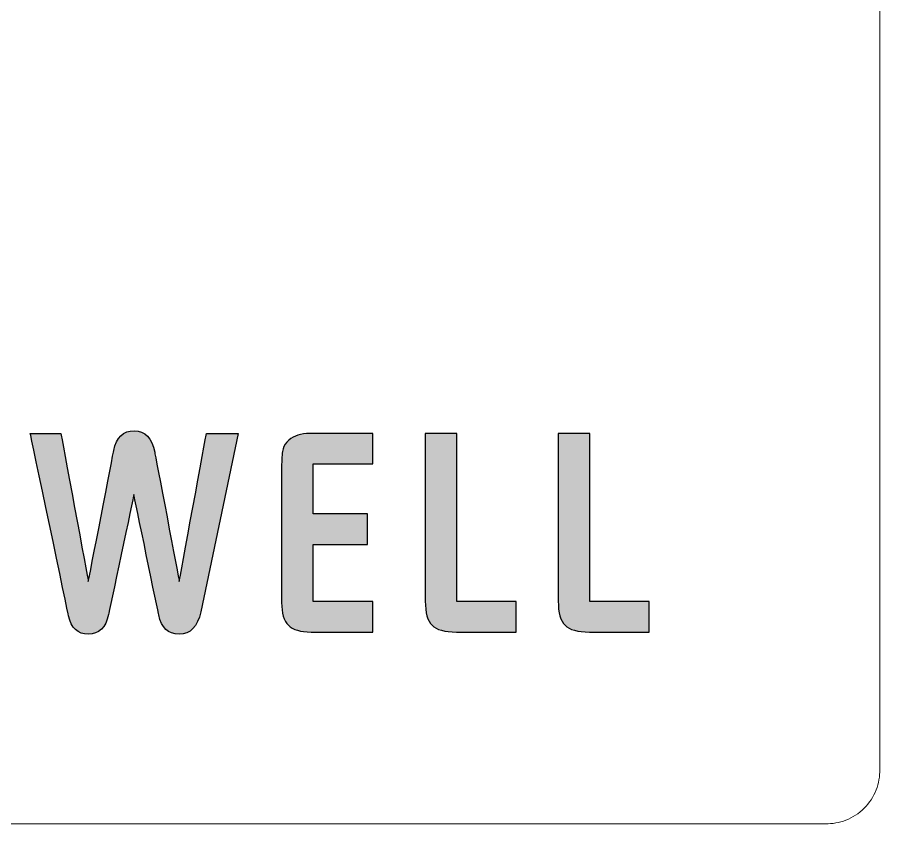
# Model space of a CAD drawing. Header units: inches. Extents: x 147 to 486, y 237 to 286.
# Drawn here: x 231.83 to 251.38, y 237.36 to 255.64 of the extents above; entities that cross this region are included whole.
import ezdxf

# ---------------------------------------------------------------- set-up
doc = ezdxf.new("R2010")
doc.units = ezdxf.units.IN
doc.layers.add('1', color=7, linetype='Continuous', true_color=0xffffff)
doc.layers.add('layer 1', color=7, linetype='Continuous')

msp = doc.modelspace()

# ---------------------------------------------------------------- hatches: boundary and pattern name
h = msp.add_hatch(color=256)
h.dxf.hatch_style = 1
edge = h.paths.add_edge_path()
edge.add_spline(control_points=[(235.506, 242.849), (235.506, 242.849), (234.949, 245.781), (234.949, 245.781), (234.949, 245.781)], knot_values=[3.2175, 3.2175, 3.2175, 3.2175, 3.465, 3.465, 3.465, 3.465, 3.465], degree=3, periodic=0)
edge.add_spline(control_points=[(234.949, 245.781), (234.885, 246.106), (234.73, 246.269), (234.484, 246.269), (234.484, 246.269), (234.233, 246.269), (234.079, 246.118), (234.021, 245.818), (234.021, 245.818)], knot_values=[2.7225, 2.7225, 2.7225, 2.7225, 2.97, 2.97, 2.97, 2.97, 3.2175, 3.2175, 3.2175, 3.2175, 3.2175], degree=3, periodic=0)
edge.add_spline(control_points=[(234.021, 245.818), (234.021, 245.818), (233.445, 242.849), (233.445, 242.849), (233.445, 242.849)], knot_values=[2.475, 2.475, 2.475, 2.475, 2.7225, 2.7225, 2.7225, 2.7225, 2.7225], degree=3, periodic=0)
edge.add_spline(control_points=[(233.445, 242.849), (233.445, 242.849), (232.825, 246.209), (232.825, 246.209), (232.825, 246.209)], knot_values=[2.2275, 2.2275, 2.2275, 2.2275, 2.475, 2.475, 2.475, 2.475, 2.475], degree=3, periodic=0)
edge.add_spline(control_points=[(232.825, 246.209), (232.825, 246.209), (232.129, 246.209), (232.129, 246.209), (232.129, 246.209)], knot_values=[1.98, 1.98, 1.98, 1.98, 2.2275, 2.2275, 2.2275, 2.2275, 2.2275], degree=3, periodic=0)
edge.add_spline(control_points=[(232.129, 246.209), (232.129, 246.209), (232.999, 242.073), (232.999, 242.073), (232.999, 242.073)], knot_values=[1.7325, 1.7325, 1.7325, 1.7325, 1.98, 1.98, 1.98, 1.98, 1.98], degree=3, periodic=0)
edge.add_spline(control_points=[(232.999, 242.073), (233.057, 241.796), (233.204, 241.658), (233.442, 241.658), (233.442, 241.658)], knot_values=[1.485, 1.485, 1.485, 1.485, 1.7325, 1.7325, 1.7325, 1.7325, 1.7325], degree=3, periodic=0)
edge.add_spline(control_points=[(233.442, 241.658), (233.686, 241.658), (233.839, 241.806), (233.903, 242.104), (233.903, 242.104)], knot_values=[1.2375, 1.2375, 1.2375, 1.2375, 1.485, 1.485, 1.485, 1.485, 1.485], degree=3, periodic=0)
edge.add_spline(control_points=[(233.903, 242.104), (233.903, 242.104), (234.477, 244.821), (234.477, 244.821), (234.477, 244.821)], knot_values=[0.99, 0.99, 0.99, 0.99, 1.2375, 1.2375, 1.2375, 1.2375, 1.2375], degree=3, periodic=0)
edge.add_spline(control_points=[(234.477, 244.821), (234.477, 244.821), (235.041, 242.094), (235.041, 242.094), (235.041, 242.094)], knot_values=[0.7425, 0.7425, 0.7425, 0.7425, 0.99, 0.99, 0.99, 0.99, 0.99], degree=3, periodic=0)
edge.add_spline(control_points=[(235.041, 242.094), (235.1, 241.803), (235.253, 241.658), (235.5, 241.658), (235.5, 241.658)], knot_values=[0.495, 0.495, 0.495, 0.495, 0.7425, 0.7425, 0.7425, 0.7425, 0.7425], degree=3, periodic=0)
edge.add_spline(control_points=[(235.5, 241.658), (235.757, 241.658), (235.921, 241.827), (235.992, 242.166), (235.992, 242.166)], knot_values=[0.2475, 0.2475, 0.2475, 0.2475, 0.495, 0.495, 0.495, 0.495, 0.495], degree=3, periodic=0)
edge.add_spline(control_points=[(235.992, 242.166), (235.992, 242.166), (236.838, 246.209), (236.838, 246.209)], knot_values=[0, 0, 0, 0, 0.2475, 0.2475, 0.2475, 0.2475], degree=3, periodic=0)
edge.add_spline(control_points=[(236.838, 246.209), (236.838, 246.209), (236.12, 246.209), (236.12, 246.209), (236.12, 246.209)], knot_values=[3.7125, 3.7125, 3.7125, 3.7125, 3.96, 3.96, 3.96, 3.96, 3.96], degree=3, periodic=0)
edge.add_spline(control_points=[(236.12, 246.209), (236.12, 246.209), (235.506, 242.849), (235.506, 242.849), (235.506, 242.849)], knot_values=[3.465, 3.465, 3.465, 3.465, 3.7125, 3.7125, 3.7125, 3.7125, 3.7125], degree=3, periodic=0)
h = msp.add_hatch(color=256)
h.dxf.hatch_style = 1
edge = h.paths.add_edge_path()
edge.add_spline(control_points=[(239.191, 241.707), (239.541, 241.707), (239.89, 241.707), (239.89, 241.707), (239.89, 241.707), (239.89, 242.4), (239.89, 242.4), (239.89, 242.4), (239.89, 242.4), (238.542, 242.4), (238.542, 242.4), (238.542, 242.4), (238.542, 242.4), (238.542, 243.693), (238.542, 243.693), (238.542, 243.693), (238.542, 243.693), (239.772, 243.693), (239.772, 243.693), (239.772, 243.693), (239.772, 243.693), (239.772, 244.386), (239.772, 244.386), (239.772, 244.386), (239.772, 244.386), (238.542, 244.386), (238.542, 244.386), (238.542, 244.386), (238.542, 244.386), (238.542, 245.517), (238.542, 245.517), (238.542, 245.517), (238.542, 245.517), (239.89, 245.517), (239.89, 245.517), (239.89, 245.517), (239.89, 245.517), (239.89, 246.209), (239.89, 246.209), (239.89, 246.209), (239.89, 246.209), (238.463, 246.209), (238.463, 246.209)], knot_values=[1.630612, 1.630612, 1.630612, 1.630612, 1.747082, 1.747082, 1.747082, 1.980023, 1.980023, 1.980023, 1.980023, 2.212964, 2.212964, 2.212964, 2.212964, 2.445906, 2.445906, 2.445906, 2.445906, 2.678847, 2.678847, 2.678847, 2.678847, 2.911788, 2.911788, 2.911788, 2.911788, 3.144729, 3.144729, 3.144729, 3.144729, 3.37767, 3.37767, 3.37767, 3.37767, 3.610611, 3.610612, 3.610612, 3.610612, 3.843553, 3.843553, 3.843553, 3.843553, 4.076471, 4.076471, 4.076471, 4.076471], degree=3, periodic=0)
edge.add_spline(control_points=[(238.463, 246.209), (238.463, 246.209), (238.463, 246.209), (238.463, 246.209), (238.463, 246.209), (238.262, 246.209), (238.105, 246.158), (237.991, 246.054)], knot_values=[1.397649, 1.397649, 1.397649, 1.397649, 1.397673, 1.397673, 1.397673, 1.397673, 1.630612, 1.630612, 1.630612, 1.630612], degree=3, periodic=0)
edge.add_spline(control_points=[(237.991, 246.054), (237.991, 246.054), (237.991, 246.054), (237.991, 246.054), (237.991, 246.054), (237.922, 245.996), (237.877, 245.93), (237.857, 245.86)], knot_values=[1.164708, 1.164708, 1.164708, 1.164708, 1.164711, 1.164711, 1.164711, 1.164711, 1.397649, 1.397649, 1.397649, 1.397649], degree=3, periodic=0)
edge.add_spline(control_points=[(237.857, 245.86), (237.857, 245.86), (237.857, 245.86), (237.857, 245.86), (237.857, 245.86), (237.836, 245.79), (237.825, 245.672), (237.825, 245.507)], knot_values=[0.931767, 0.931767, 0.931767, 0.931767, 0.931769, 0.931769, 0.931769, 0.931769, 1.164708, 1.164708, 1.164708, 1.164708], degree=3, periodic=0)
edge.add_spline(control_points=[(237.825, 245.507), (237.825, 245.507), (237.825, 245.507), (237.825, 245.507), (237.825, 245.507), (237.825, 245.507), (237.825, 242.377), (237.825, 242.377)], knot_values=[0.698826, 0.698826, 0.698826, 0.698826, 0.698828, 0.698828, 0.698828, 0.698828, 0.931767, 0.931767, 0.931767, 0.931767], degree=3, periodic=0)
edge.add_spline(control_points=[(237.825, 242.377), (237.825, 242.377), (237.825, 242.377), (237.825, 242.377), (237.825, 242.377), (237.825, 242.133), (237.876, 241.961), (237.977, 241.859)], knot_values=[0.465885, 0.465885, 0.465885, 0.465885, 0.465887, 0.465887, 0.465887, 0.465887, 0.698826, 0.698826, 0.698826, 0.698826], degree=3, periodic=0)
edge.add_spline(control_points=[(237.977, 241.859), (237.977, 241.859), (237.977, 241.859), (237.977, 241.859), (237.977, 241.859), (238.079, 241.758), (238.25, 241.707), (238.492, 241.707)], knot_values=[0.232944, 0.232944, 0.232944, 0.232944, 0.232946, 0.232946, 0.232946, 0.232946, 0.465885, 0.465885, 0.465885, 0.465885], degree=3, periodic=0)
edge.add_spline(control_points=[(238.492, 241.707), (238.492, 241.707), (238.492, 241.707), (238.492, 241.707), (238.492, 241.707), (238.492, 241.707), (238.842, 241.707), (239.191, 241.707)], knot_values=[0.116471, 0.116471, 0.116471, 0.116471, 0.116473, 0.116473, 0.116473, 0.116473, 0.232944, 0.232944, 0.232944, 0.232944], degree=3, periodic=0)
h = msp.add_hatch(color=256)
h.dxf.hatch_style = 1
edge = h.paths.add_edge_path()
edge.add_spline(control_points=[(242.461, 241.707), (242.799, 241.707), (243.137, 241.707), (243.137, 241.707), (243.137, 241.707), (243.137, 242.4), (243.137, 242.4), (243.137, 242.4), (243.137, 242.4), (241.795, 242.4), (241.795, 242.4), (241.795, 242.4), (241.795, 242.4), (241.795, 246.209), (241.795, 246.209), (241.795, 246.209), (241.795, 246.209), (241.079, 246.209), (241.079, 246.209), (241.079, 246.209), (241.079, 246.209), (241.079, 242.407), (241.079, 242.407)], knot_values=[1.485025, 1.485025, 1.485025, 1.485025, 1.732525, 1.732525, 1.732525, 2.227525, 2.227525, 2.227525, 2.227525, 2.722525, 2.722525, 2.722525, 2.722525, 3.217525, 3.217525, 3.217525, 3.217525, 3.712525, 3.712525, 3.712525, 3.712525, 4.2075, 4.2075, 4.2075, 4.2075], degree=3, periodic=0)
edge.add_spline(control_points=[(241.079, 242.407), (241.079, 242.407), (241.079, 242.407), (241.079, 242.407), (241.079, 242.407), (241.079, 242.143), (241.13, 241.961), (241.232, 241.859)], knot_values=[0.990005, 0.990005, 0.990005, 0.990005, 0.99003, 0.99003, 0.99003, 0.99003, 1.485025, 1.485025, 1.485025, 1.485025], degree=3, periodic=0)
edge.add_spline(control_points=[(241.232, 241.859), (241.232, 241.859), (241.232, 241.859), (241.232, 241.859), (241.232, 241.859), (241.335, 241.758), (241.519, 241.707), (241.785, 241.707)], knot_values=[0.495005, 0.495005, 0.495005, 0.495005, 0.49501, 0.49501, 0.49501, 0.49501, 0.990005, 0.990005, 0.990005, 0.990005], degree=3, periodic=0)
edge.add_spline(control_points=[(241.785, 241.707), (241.785, 241.707), (241.785, 241.707), (241.785, 241.707), (241.785, 241.707), (241.785, 241.707), (242.123, 241.707), (242.461, 241.707)], knot_values=[0.2475, 0.2475, 0.2475, 0.2475, 0.247505, 0.247505, 0.247505, 0.247505, 0.495005, 0.495005, 0.495005, 0.495005], degree=3, periodic=0)
h = msp.add_hatch(color=256)
h.dxf.hatch_style = 1
edge = h.paths.add_edge_path()
edge.add_spline(control_points=[(245.474, 241.707), (245.812, 241.707), (246.15, 241.707), (246.15, 241.707), (246.15, 241.707), (246.15, 242.4), (246.15, 242.4), (246.15, 242.4), (246.15, 242.4), (244.808, 242.4), (244.808, 242.4), (244.808, 242.4), (244.808, 242.4), (244.808, 246.209), (244.808, 246.209), (244.808, 246.209), (244.808, 246.209), (244.092, 246.209), (244.092, 246.209), (244.092, 246.209), (244.092, 246.209), (244.092, 242.407), (244.092, 242.407)], knot_values=[1.485025, 1.485025, 1.485025, 1.485025, 1.732525, 1.732525, 1.732525, 2.227525, 2.227525, 2.227525, 2.227525, 2.722525, 2.722525, 2.722525, 2.722525, 3.217525, 3.217525, 3.217525, 3.217525, 3.712525, 3.712525, 3.712525, 3.712525, 4.2075, 4.2075, 4.2075, 4.2075], degree=3, periodic=0)
edge.add_spline(control_points=[(244.092, 242.407), (244.092, 242.407), (244.092, 242.407), (244.092, 242.407), (244.092, 242.407), (244.092, 242.143), (244.142, 241.961), (244.245, 241.859)], knot_values=[0.990005, 0.990005, 0.990005, 0.990005, 0.99003, 0.99003, 0.99003, 0.99003, 1.485025, 1.485025, 1.485025, 1.485025], degree=3, periodic=0)
edge.add_spline(control_points=[(244.245, 241.859), (244.245, 241.859), (244.245, 241.859), (244.245, 241.859), (244.245, 241.859), (244.347, 241.758), (244.532, 241.707), (244.798, 241.707)], knot_values=[0.495005, 0.495005, 0.495005, 0.495005, 0.49501, 0.49501, 0.49501, 0.49501, 0.990005, 0.990005, 0.990005, 0.990005], degree=3, periodic=0)
edge.add_spline(control_points=[(244.798, 241.707), (244.798, 241.707), (244.798, 241.707), (244.798, 241.707), (244.798, 241.707), (244.798, 241.707), (245.136, 241.707), (245.474, 241.707)], knot_values=[0.2475, 0.2475, 0.2475, 0.2475, 0.247505, 0.247505, 0.247505, 0.247505, 0.495005, 0.495005, 0.495005, 0.495005], degree=3, periodic=0)

# ---------------------------------------------------------------- linework, layer by layer
at = {"layer": '1', "color": 7, "linetype": 'Continuous', "lineweight": 18}
for p, q in [((251.376, 238.555), (251.376, 284.756)), ((169.792, 237.361), (250.182, 237.361))]:
    msp.add_line(p, q, dxfattribs=at)
msp.add_open_spline([(250.182, 237.361), (250.2, 237.361), (250.305, 237.365), (250.455, 237.391), (250.533, 237.412), (250.762, 237.5), (250.906, 237.593), (251.143, 237.829), (251.236, 237.974), (251.325, 238.202), (251.346, 238.28), (251.372, 238.431), (251.376, 238.537), (251.376, 238.555)], degree=3, knots=[0, 0, 0, 0, 0.125, 0.125, 0.25, 0.25, 0.5, 0.5, 0.75, 0.75, 0.875, 0.875, 1, 1, 1, 1], dxfattribs=at)
at = {"layer": 'layer 1'}
for points, knots in [([(234.021, 245.818), (234.021, 245.818), (234.079, 246.118), (234.233, 246.269), (234.484, 246.269), (234.484, 246.269), (234.73, 246.269), (234.885, 246.106), (234.949, 245.781)], [0.6875, 0.6875, 0.6875, 0.6875, 0.6875, 0.75, 0.75, 0.75, 0.75, 0.8125, 0.8125, 0.8125, 0.8125]), ([(232.999, 242.073), (232.999, 242.073), (232.999, 242.073), (232.129, 246.209), (232.129, 246.209)], [0.4375, 0.4375, 0.4375, 0.4375, 0.43750001, 0.5, 0.5, 0.5, 0.5]), ([(232.129, 246.209), (232.129, 246.209), (232.129, 246.209), (232.825, 246.209), (232.825, 246.209)], [0.5, 0.5, 0.5, 0.5, 0.50000001, 0.5625, 0.5625, 0.5625, 0.5625]), ([(232.825, 246.209), (232.825, 246.209), (232.825, 246.209), (233.445, 242.849), (233.445, 242.849)], [0.5625, 0.5625, 0.5625, 0.5625, 0.56250001, 0.625, 0.625, 0.625, 0.625]), ([(235.506, 242.849), (235.506, 242.849), (235.506, 242.849), (236.12, 246.209), (236.12, 246.209)], [0.875, 0.875, 0.875, 0.875, 0.87500001, 0.9375, 0.9375, 0.9375, 0.9375]), ([(236.12, 246.209), (236.12, 246.209), (236.12, 246.209), (236.838, 246.209), (236.838, 246.209)], [0.9375, 0.9375, 0.9375, 0.9375, 0.93750001, 1, 1, 1, 1]), ([(239.89, 241.707), (239.89, 241.707), (238.492, 241.707), (238.492, 241.707), (238.492, 241.707), (238.25, 241.707), (238.079, 241.758), (237.977, 241.859), (237.977, 241.859), (237.876, 241.961), (237.825, 242.133), (237.825, 242.377), (237.825, 242.377), (237.825, 242.377), (237.825, 245.507), (237.825, 245.507), (237.825, 245.507), (237.825, 245.672), (237.836, 245.79), (237.857, 245.86), (237.857, 245.86), (237.877, 245.93), (237.922, 245.996), (237.991, 246.054), (237.991, 246.054), (238.105, 246.158), (238.262, 246.209), (238.463, 246.209), (238.463, 246.209), (238.463, 246.209), (239.89, 246.209), (239.89, 246.209), (239.89, 246.209), (239.89, 246.209), (239.89, 245.517), (239.89, 245.517), (239.89, 245.517), (239.89, 245.517), (238.542, 245.517), (238.542, 245.517), (238.542, 245.517), (238.542, 245.517), (238.542, 244.386), (238.542, 244.386), (238.542, 244.386), (238.542, 244.386), (239.772, 244.386), (239.772, 244.386), (239.772, 244.386), (239.772, 244.386), (239.772, 243.693), (239.772, 243.693), (239.772, 243.693), (239.772, 243.693), (238.542, 243.693), (238.542, 243.693), (238.542, 243.693), (238.542, 243.693), (238.542, 242.4), (238.542, 242.4), (238.542, 242.4), (238.542, 242.4), (239.89, 242.4), (239.89, 242.4), (239.89, 242.4), (239.89, 242.4), (239.89, 241.707), (239.89, 241.707)], [0, 0, 0, 0, 0.058824, 0.058824, 0.058824, 0.058824, 0.117647, 0.117647, 0.117647, 0.117647, 0.176471, 0.176471, 0.176471, 0.176471, 0.235294, 0.235294, 0.235294, 0.235294, 0.294118, 0.294118, 0.294118, 0.294118, 0.352941, 0.352941, 0.352941, 0.352941, 0.411765, 0.411765, 0.411765, 0.411765, 0.470588, 0.470588, 0.470588, 0.470588, 0.529412, 0.529412, 0.529412, 0.529412, 0.588235, 0.588235, 0.588235, 0.588235, 0.647059, 0.647059, 0.647059, 0.647059, 0.705882, 0.705882, 0.705882, 0.705882, 0.764706, 0.764706, 0.764706, 0.764706, 0.823529, 0.823529, 0.823529, 0.823529, 0.882353, 0.882353, 0.882353, 0.882353, 0.941176, 0.941176, 0.941176, 0.941176, 1, 1, 1, 1]), ([(243.137, 241.707), (243.137, 241.707), (241.785, 241.707), (241.785, 241.707), (241.785, 241.707), (241.519, 241.707), (241.335, 241.758), (241.232, 241.859), (241.232, 241.859), (241.13, 241.961), (241.079, 242.143), (241.079, 242.407), (241.079, 242.407), (241.079, 242.407), (241.079, 246.209), (241.079, 246.209), (241.079, 246.209), (241.079, 246.209), (241.795, 246.209), (241.795, 246.209), (241.795, 246.209), (241.795, 246.209), (241.795, 242.4), (241.795, 242.4), (241.795, 242.4), (241.795, 242.4), (243.137, 242.4), (243.137, 242.4), (243.137, 242.4), (243.137, 242.4), (243.137, 241.707), (243.137, 241.707)], [0, 0, 0, 0, 0.125, 0.125, 0.125, 0.125, 0.25, 0.25, 0.25, 0.25, 0.375, 0.375, 0.375, 0.375, 0.5, 0.5, 0.5, 0.5, 0.625, 0.625, 0.625, 0.625, 0.75, 0.75, 0.75, 0.75, 0.875, 0.875, 0.875, 0.875, 1, 1, 1, 1]), ([(246.15, 241.707), (246.15, 241.707), (244.798, 241.707), (244.798, 241.707), (244.798, 241.707), (244.532, 241.707), (244.347, 241.758), (244.245, 241.859), (244.245, 241.859), (244.142, 241.961), (244.092, 242.143), (244.092, 242.407), (244.092, 242.407), (244.092, 242.407), (244.092, 246.209), (244.092, 246.209), (244.092, 246.209), (244.092, 246.209), (244.808, 246.209), (244.808, 246.209), (244.808, 246.209), (244.808, 246.209), (244.808, 242.4), (244.808, 242.4), (244.808, 242.4), (244.808, 242.4), (246.15, 242.4), (246.15, 242.4), (246.15, 242.4), (246.15, 242.4), (246.15, 241.707), (246.15, 241.707)], [0, 0, 0, 0, 0.125, 0.125, 0.125, 0.125, 0.25, 0.25, 0.25, 0.25, 0.375, 0.375, 0.375, 0.375, 0.5, 0.5, 0.5, 0.5, 0.625, 0.625, 0.625, 0.625, 0.75, 0.75, 0.75, 0.75, 0.875, 0.875, 0.875, 0.875, 1, 1, 1, 1]), ([(233.445, 242.849), (233.445, 242.849), (233.445, 242.849), (234.021, 245.818), (234.021, 245.818)], [0.625, 0.625, 0.625, 0.625, 0.62500001, 0.6875, 0.6875, 0.6875, 0.6875]), ([(234.949, 245.781), (234.949, 245.781), (234.949, 245.781), (235.506, 242.849), (235.506, 242.849)], [0.8125, 0.8125, 0.8125, 0.8125, 0.81250001, 0.875, 0.875, 0.875, 0.875]), ([(234.477, 244.821), (234.477, 244.821), (234.477, 244.821), (233.903, 242.104), (233.903, 242.104)], [0.25, 0.25, 0.25, 0.25, 0.25000001, 0.3125, 0.3125, 0.3125, 0.3125]), ([(235.041, 242.094), (235.041, 242.094), (235.041, 242.094), (234.477, 244.821), (234.477, 244.821)], [0.1875, 0.1875, 0.1875, 0.1875, 0.18750001, 0.25, 0.25, 0.25, 0.25]), ([(235.992, 242.166), (235.992, 242.166), (235.921, 241.827), (235.757, 241.658), (235.5, 241.658)], [0.0625, 0.0625, 0.0625, 0.0625, 0.06250001, 0.125, 0.125, 0.125, 0.125]), ([(233.442, 241.658), (233.442, 241.658), (233.204, 241.658), (233.057, 241.796), (232.999, 242.073)], [0.375, 0.375, 0.375, 0.375, 0.37500001, 0.4375, 0.4375, 0.4375, 0.4375]), ([(233.903, 242.104), (233.903, 242.104), (233.839, 241.806), (233.686, 241.658), (233.442, 241.658)], [0.3125, 0.3125, 0.3125, 0.3125, 0.31250001, 0.375, 0.375, 0.375, 0.375]), ([(235.5, 241.658), (235.5, 241.658), (235.253, 241.658), (235.1, 241.803), (235.041, 242.094)], [0.125, 0.125, 0.125, 0.125, 0.12500001, 0.1875, 0.1875, 0.1875, 0.1875])]:
    msp.add_open_spline(points, degree=3, knots=knots, dxfattribs=at)
msp.add_open_spline([(236.838, 246.209), (236.838, 246.209), (235.992, 242.166), (235.992, 242.166)], degree=3, dxfattribs=at)

doc.saveas('drawing.dxf')
